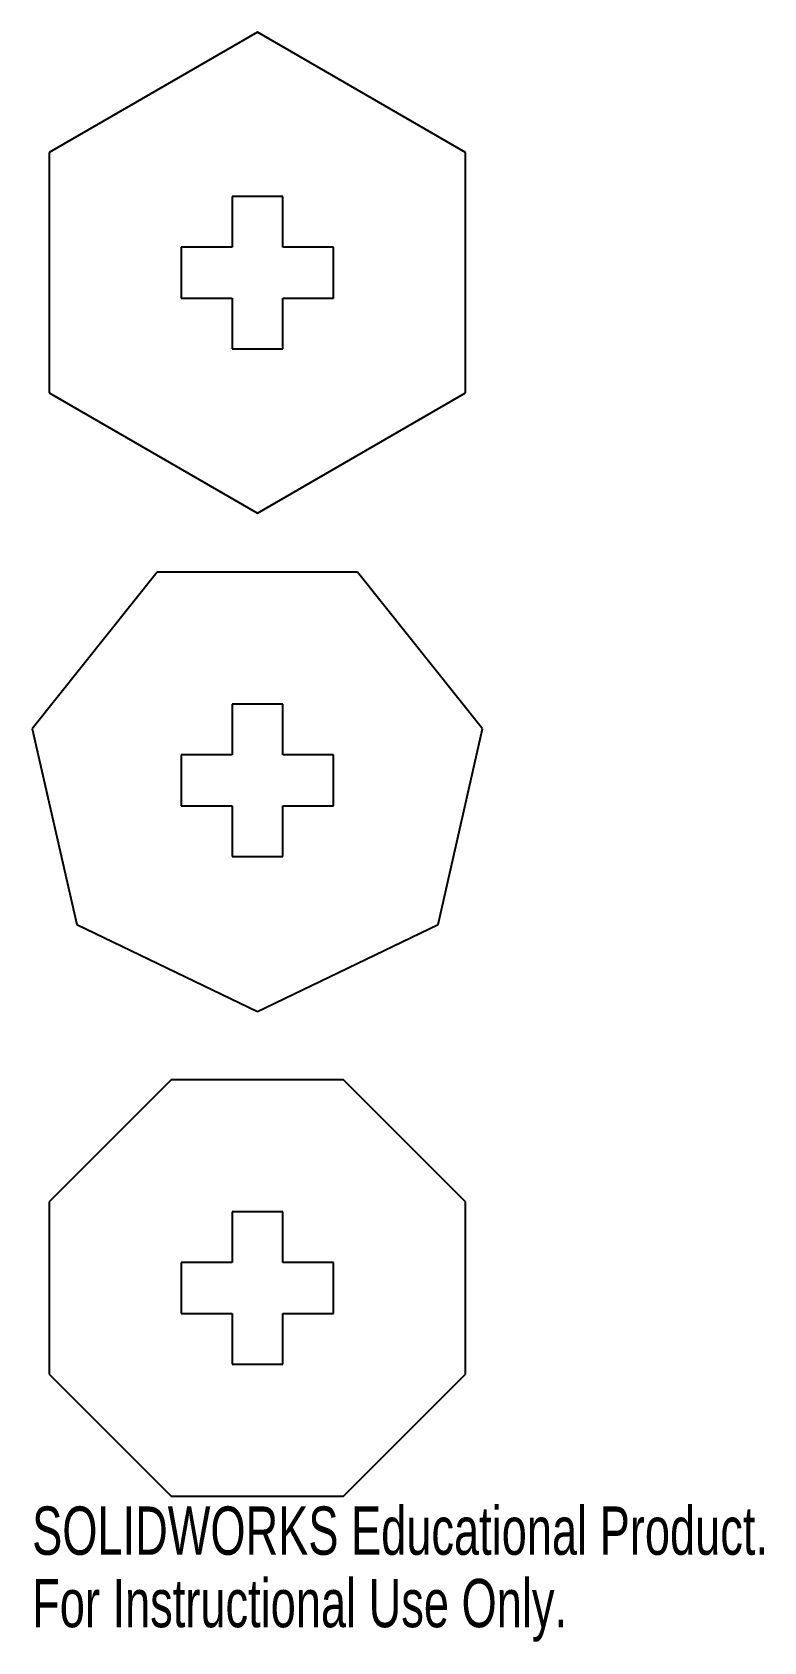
# Model space of a CAD drawing. Header units: inches. Extents: x -1.71 to 1.17, y -3.88 to 2.46.
import ezdxf

# ---------------------------------------------------------------- set-up
doc = ezdxf.new("R2010")
doc.units = ezdxf.units.IN
doc.header["$MEASUREMENT"] = 0
doc.styles.add('SLDTEXTSTYLE0', font='TXT', dxfattribs={"width": 0.7})

msp = doc.modelspace()

# ---------------------------------------------------------------- linework, layer by layer
at = {"color": 7, "linetype": 'Continuous', "lineweight": 25}
for p, q in [((-0.8258, 2.4642), (-1.6465, 1.9904)), ((-0.0052, 1.9904), (-0.8258, 2.4642)), ((-1.6465, 1.9904), (-1.6465, 1.0428)), ((-0.0052, 1.0428), (-0.0052, 1.9904)), ((-0.7258, 1.8166), (-0.9258, 1.8166)), ((-0.9258, 1.8166), (-0.9258, 1.6166)), ((-0.7258, 1.6166), (-0.7258, 1.8166)), ((-1.1258, 1.6166), (-1.1258, 1.4166)), ((-0.9258, 1.6166), (-1.1258, 1.6166)), ((-0.5258, 1.6166), (-0.7258, 1.6166)), ((-0.5258, 1.4166), (-0.5258, 1.6166)), ((-1.1258, 1.4166), (-0.9258, 1.4166)), ((-0.9258, 1.4166), (-0.9258, 1.2166)), ((-0.7258, 1.2166), (-0.7258, 1.4166)), ((-0.7258, 1.4166), (-0.5258, 1.4166)), ((-0.9258, 1.2166), (-0.7258, 1.2166)), ((-1.6465, 1.0428), (-0.8258, 0.5689)), ((-0.8258, 0.5689), (-0.0052, 1.0428)), ((-1.221, 0.3372), (-1.7138, -0.2808)), ((-0.4306, 0.3372), (-1.221, 0.3372)), ((0.0622, -0.2808), (-0.4306, 0.3372)), ((-0.7258, -0.1834), (-0.9258, -0.1834)), ((-0.9258, -0.1834), (-0.9258, -0.3834)), ((-0.7258, -0.3834), (-0.7258, -0.1834)), ((-1.7138, -0.2808), (-1.5379, -1.0514)), ((-0.1137, -1.0514), (0.0622, -0.2808)), ((-1.1258, -0.3834), (-1.1258, -0.5834)), ((-0.9258, -0.3834), (-1.1258, -0.3834)), ((-0.5258, -0.3834), (-0.7258, -0.3834)), ((-0.5258, -0.5834), (-0.5258, -0.3834)), ((-1.1258, -0.5834), (-0.9258, -0.5834)), ((-0.9258, -0.5834), (-0.9258, -0.7834)), ((-0.7258, -0.7834), (-0.7258, -0.5834)), ((-0.7258, -0.5834), (-0.5258, -0.5834)), ((-0.9258, -0.7834), (-0.7258, -0.7834)), ((-1.5379, -1.0514), (-0.8258, -1.3943)), ((-0.8258, -1.3943), (-0.1137, -1.0514)), ((-1.1657, -1.6628), (-1.6465, -2.1435)), ((-0.4859, -1.6628), (-1.1657, -1.6628)), ((-0.0052, -2.1435), (-0.4859, -1.6628)), ((-1.6465, -2.1435), (-1.6465, -2.8234)), ((-0.0052, -2.8234), (-0.0052, -2.1435)), ((-0.7258, -2.1834), (-0.9258, -2.1834)), ((-0.9258, -2.1834), (-0.9258, -2.3834)), ((-0.7258, -2.3834), (-0.7258, -2.1834)), ((-1.1258, -2.3834), (-1.1258, -2.5834)), ((-0.9258, -2.3834), (-1.1258, -2.3834)), ((-0.5258, -2.3834), (-0.7258, -2.3834)), ((-0.5258, -2.5834), (-0.5258, -2.3834)), ((-1.1258, -2.5834), (-0.9258, -2.5834)), ((-0.9258, -2.5834), (-0.9258, -2.7834)), ((-0.7258, -2.7834), (-0.7258, -2.5834)), ((-0.7258, -2.5834), (-0.5258, -2.5834)), ((-0.9258, -2.7834), (-0.7258, -2.7834)), ((-1.6465, -2.8234), (-1.1657, -3.3041)), ((-0.4859, -3.3041), (-0.0052, -2.8234)), ((-1.1657, -3.3041), (-0.4859, -3.3041))]:
    msp.add_line(p, q, dxfattribs=at)

# ---------------------------------------------------------------- texts
at = {"color": 7, "linetype": 'Continuous', "char_height": 0.1903, "attachment_point": 1, "style": 'SLDTEXTSTYLE0'}
for s, insert in [('SOLIDWORKS Educational Product.', (-1.7138, -3.3442)), ('For Instructional Use Only.', (-1.7138, -3.6297))]:
    msp.add_mtext(s, dxfattribs=dict(at, insert=insert))

doc.saveas('drawing.dxf')
